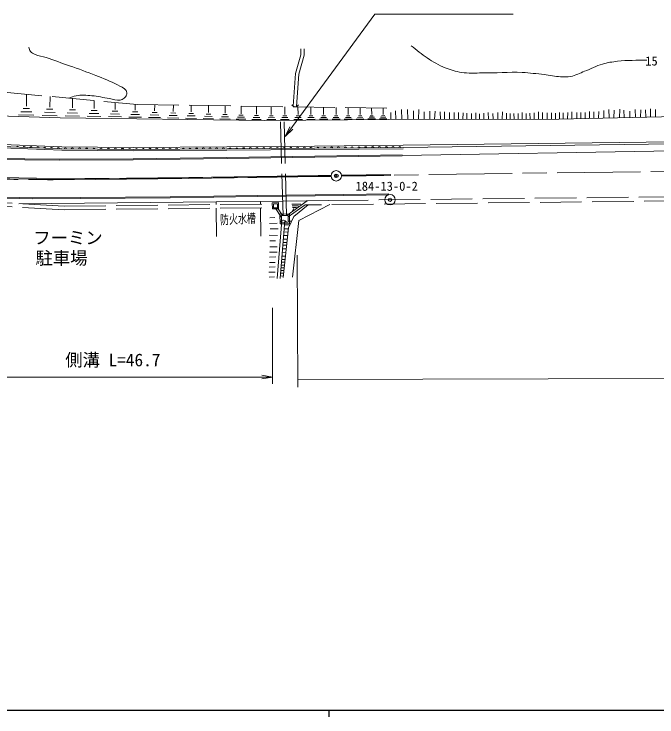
# Model space of a CAD drawing. Units: millimetres at full size, sheet at 1:1000; details may follow other scales. Extents: x 40000 to 680000, y 20000 to 380000.
# Drawn here: x 122629 to 215321, y 204000 to 305384 of the extents above; entities that cross this region are included whole.
import ezdxf
from ezdxf.enums import TextEntityAlignment as Align

# ---------------------------------------------------------------- set-up
doc = ezdxf.new("R2010")
doc.units = ezdxf.units.MM
doc.header["$LTSCALE"] = 1000
doc.header["$PDMODE"] = 32
doc.header["$PDSIZE"] = 500
doc.linetypes.add('CHAIN', pattern=[18.5, 12, -1.5, 3.5, -1.5])
doc.linetypes.add('DASHED', pattern=[7.5, 6, -1.5])
for name, color, linetype, lineweight in [('M-BGD', 7, 'Continuous', 13), ('M-BMK', 2, 'CHAIN', 13), ('M-BMK-SRVR', 3, 'Continuous', 13), ('M-STR-HTXT', 7, 'Continuous', 13), ('M-STR-STRC', 7, 'Continuous', 13), ('M-TTL-BAND', 7, 'Continuous', 25)]:
    doc.layers.add(name, color=color, linetype=linetype, lineweight=lineweight)
doc.layers.add('M-BMK-HTXT', color=7, linetype='Continuous')
doc.layers.add('M-OTRS', color=6, linetype='Continuous')
doc.styles.add('ＭＳ ゴシック', font='')
doc.styles.get('ＭＳ ゴシック').set_extended_font_data('MS Gothic')

# ---------------------------------------------------------------- blocks, each defined once
blk = doc.blocks.new('open_arrow')
at = {"color": 0, "linetype": 'Continuous', "lineweight": -2}
blk.add_lwpolyline([(7.5, 1.25), (0, 0), (7.5, -1.25)], dxfattribs=at)

msp = doc.modelspace()

# ---------------------------------------------------------------- linework, layer by layer
at = {"layer": 'M-BGD'}
for p, q in [((163967, 299515), (163967, 300358)), ((164467, 299445), (164467, 300358)), ((163195, 296809), (163967, 299515)), ((163690, 296723), (164467, 299445)), ((162870, 292091), (163195, 296809)), ((163368, 292053), (163690, 296723)), ((124406, 292082), (124439, 293812)), ((127789, 291965), (127819, 293498)), ((131045, 291853), (131071, 293197)), ((134179, 291744), (134201, 292906)), ((137195, 291640), (137214, 292627)), ((140098, 291540), (140113, 292337)), ((142892, 291444), (142908, 292295)), ((145580, 291351), (145598, 292255)), ((148168, 291262), (148186, 292217)), ((150659, 291176), (150678, 292180)), ((153055, 291093), (153076, 292144)), ((155362, 291013), (155383, 292110)), ((157582, 290937), (157604, 292077)), ((159717, 290905), (159709, 292046)), ((161666, 290902), (161658, 292017)), ((163574, 290899), (163566, 291989)), ((125185, 291272), (123596, 291303)), ((124876, 291755), (123923, 291773)), ((128536, 291189), (127013, 291218)), ((128240, 291652), (127326, 291669)), ((131762, 291108), (130301, 291136)), ((131478, 291552), (130601, 291569)), ((134866, 291031), (133465, 291057)), ((134594, 291456), (133754, 291472)), ((137854, 290956), (136511, 290982)), ((137593, 291364), (136787, 291379)), ((140479, 291275), (139707, 291290)), ((143257, 291190), (142517, 291204)), ((145931, 291108), (145221, 291121)), ((148504, 291029), (147824, 291042)), ((165441, 290896), (165433, 291961)), ((167268, 290893), (167261, 291934)), ((169056, 290890), (169049, 291908)), ((170806, 290887), (170799, 291882)), ((172519, 290884), (172512, 291856)), ((174195, 290881), (174189, 291831)), ((175836, 290878), (175829, 291807)), ((176949, 290181), (176956, 291182)), ((177652, 290179), (177644, 291427)), ((178521, 290181), (178513, 291609)), ((179416, 290183), (179343, 291640)), ((180197, 290185), (180205, 291443)), ((180963, 290187), (181003, 291624)), ((181764, 290189), (181780, 291298)), ((182566, 290191), (182566, 291361)), ((183250, 290193), (183335, 291371)), ((184095, 290195), (184078, 291271)), ((184707, 290196), (184689, 291271)), ((185412, 290198), (185400, 291208)), ((186073, 290199), (186093, 291201)), ((186732, 290201), (186728, 291180)), ((187322, 290202), (187371, 291117)), ((187922, 290204), (187926, 291099)), ((188574, 290205), (188600, 291034)), ((189196, 290207), (189196, 291113)), ((189749, 290208), (189746, 291010)), ((190357, 290210), (190360, 291098)), ((191021, 290211), (191003, 291207)), ((191685, 290213), (191674, 291034)), ((192370, 290214), (192398, 291189)), ((193023, 290216), (193030, 291270)), ((193649, 290217), (193638, 291112)), ((194154, 290219), (194158, 291031)), ((194727, 290220), (194706, 291038)), ((195293, 290221), (195321, 291031)), ((195893, 290223), (195907, 291182)), ((196476, 290224), (196455, 291024)), ((197021, 290226), (197017, 291108)), ((197636, 290227), (197636, 291157)), ((198254, 290228), (198254, 291263)), ((198844, 290230), (198830, 291196)), ((199508, 290231), (199505, 291157)), ((200112, 290233), (200133, 291115)), ((200674, 290234), (200709, 291101)), ((201264, 290237), (201250, 291164)), ((201813, 290250), (201813, 291119)), ((202440, 290264), (202457, 291201)), ((203040, 290277), (203044, 291286)), ((203754, 290293), (203760, 291187)), ((204351, 290307), (204358, 291180)), ((204976, 290321), (204979, 291201)), ((205580, 290334), (205615, 291338)), ((206244, 290349), (206244, 291282)), ((206904, 290364), (206919, 291349)), ((207644, 290381), (207647, 291458)), ((208413, 290398), (208396, 291609)), ((209120, 290414), (209140, 291532)), ((209917, 290432), (209977, 291647)), ((210581, 290447), (210539, 291528)), ((211410, 290466), (211403, 291384)), ((212218, 290484), (212183, 291640)), ((212952, 290500), (212987, 291549)), ((213697, 290517), (213686, 291549)), ((214378, 290532), (214403, 291725)), ((215123, 290549), (215119, 291623)), ((112516, 290939), (129253, 290434)), ((125493, 290790), (123270, 290833)), ((128832, 290726), (126699, 290767)), ((129253, 290434), (158741, 290052)), ((132046, 290664), (130000, 290703)), ((135138, 290605), (133177, 290642)), ((138115, 290548), (136234, 290584)), ((140980, 290493), (139177, 290527)), ((140730, 290884), (139442, 290909)), ((143737, 290440), (142009, 290473)), ((143497, 290815), (142263, 290839)), ((146390, 290389), (144734, 290421)), ((146160, 290748), (144978, 290771)), ((148944, 290340), (147358, 290370)), ((148724, 290684), (147591, 290706)), ((151402, 290293), (149882, 290322)), ((151191, 290623), (150105, 290643)), ((150980, 290952), (150329, 290965)), ((153767, 290247), (152312, 290275)), ((153565, 290563), (152526, 290583)), ((153363, 290879), (152740, 290891)), ((156044, 290204), (154650, 290231)), ((155850, 290506), (154855, 290525)), ((155657, 290809), (155060, 290820)), ((158234, 290162), (156901, 290187)), ((158049, 290451), (157097, 290470)), ((157864, 290741), (157293, 290752)), ((158741, 290052), (176654, 290177)), ((160375, 290163), (159069, 290154)), ((160187, 290442), (159254, 290435)), ((159998, 290721), (159438, 290717)), ((162310, 290177), (161033, 290168)), ((162125, 290449), (161213, 290443)), ((161941, 290721), (161394, 290718)), ((164203, 290190), (162955, 290181)), ((164023, 290456), (163131, 290450)), ((163843, 290722), (163308, 290719)), ((166056, 290203), (164836, 290194)), ((165880, 290463), (165008, 290457)), ((165703, 290723), (165181, 290720)), ((167869, 290216), (166677, 290207)), ((167697, 290470), (166845, 290464)), ((167525, 290724), (167014, 290721)), ((169643, 290228), (168478, 290220)), ((169475, 290476), (168643, 290471)), ((169307, 290725), (168808, 290722)), ((171380, 290240), (170242, 290232)), ((171216, 290483), (170402, 290477)), ((171051, 290726), (170563, 290722)), ((173080, 290252), (171967, 290244)), ((172919, 290489), (172124, 290484)), ((172759, 290727), (172282, 290723)), ((174743, 290264), (173656, 290256)), ((174586, 290495), (173810, 290490)), ((174429, 290727), (173963, 290724)), ((176371, 290275), (175308, 290267)), ((176218, 290502), (175459, 290496)), ((176064, 290728), (175609, 290725)), ((292008, 287923), (178743, 286451)), ((292011, 287623), (178747, 286151)), ((253571, 286274), (178591, 285006)), ((123335, 278032), (151756, 278281)), ((151756, 278281), (158151, 278368)), ((151761, 277901), (151756, 278281)), ((158151, 278368), (167999, 278488)), ((158156, 277967), (158151, 278368)), ((160765, 278184), (159865, 278175)), ((159874, 277275), (159865, 278175)), ((160616, 278032), (160016, 278026)), ((160023, 277426), (160016, 278026)), ((160623, 277432), (160616, 278032)), ((160774, 277284), (160765, 278184)), ((161941, 276342), (164908, 278450)), ((162144, 276119), (164592, 277858)), ((162675, 277979), (163967, 277979)), ((165011, 277862), (162953, 276204)), ((163703, 275623), (168173, 277896)), ((151824, 273282), (151768, 277381)), ((158219, 273368), (158163, 277447)), ((160774, 277284), (159874, 277275)), ((160623, 277432), (160023, 277426)), ((161176, 276056), (160260, 277429)), ((161351, 276334), (160618, 277432)), ((162726, 277735), (163649, 277735)), ((162964, 277328), (162735, 276907)), ((162776, 277491), (163330, 277491)), ((159491, 275976), (160211, 276025)), ((162339, 276548), (160969, 276529)), ((162953, 276204), (162220, 274526)), ((159459, 275187), (160573, 275207)), ((161256, 275595), (160580, 267250)), ((161659, 275614), (160978, 267218)), ((162405, 274949), (161606, 274958)), ((162651, 275512), (162086, 275515)), ((162794, 267443), (163703, 275623)), ((159541, 274392), (160729, 274388)), ((162220, 274526), (161419, 267409)), ((162158, 273977), (161523, 273938)), ((162206, 274406), (161563, 274426)), ((159430, 273482), (160602, 273462)), ((162037, 272898), (161440, 272907)), ((162097, 273432), (161484, 273459)), ((159491, 272659), (160340, 272654)), ((159500, 271786), (160585, 271819)), ((161941, 272045), (161371, 272060)), ((161984, 272431), (161403, 272454)), ((159479, 271019), (160549, 271060)), ((161825, 271014), (161287, 271029)), ((161882, 271523), (161329, 271542)), ((159479, 270339), (160368, 270356)), ((161706, 269961), (161203, 269989)), ((161763, 270462), (161243, 270477)), ((159402, 268868), (160255, 268913)), ((159464, 269532), (160275, 269548)), ((161571, 268762), (161104, 268771)), ((161619, 269186), (161138, 269181)), ((161664, 269583), (161170, 269577)), ((159353, 268167), (160279, 268159)), ((161484, 267988), (161041, 267996)), ((161529, 268385), (161074, 268402)), ((159390, 267434), (160177, 267475)), ((161441, 267601), (161011, 267621))]:
    msp.add_line(p, q, dxfattribs=at)
at = {"layer": 'M-BGD', "linetype": 'DASHED'}
for p, q in [((120656, 294163), (140387, 292332)), ((140387, 292332), (176751, 291793)), ((161413, 276335), (161013, 291225)), ((161913, 276342), (161512, 291238)), ((301197, 279924), (168012, 278495)), ((301961, 279332), (164592, 277858)), ((129857, 277157), (113864, 278027)), ((129868, 277677), (113892, 278546)), ((129868, 277677), (159867, 277985)), ((129857, 277157), (159872, 277465))]:
    msp.add_line(p, q, dxfattribs=at)
at = {"layer": 'M-BGD'}
for points in [[(69491, 291247), (75643, 290091), (79448, 289410), (86175, 288464), (93224, 287794), (101820, 287326), (109659, 287008), (119692, 286616), (129513, 286247), (139805, 286151), (153287, 286242), (165942, 286338), (178743, 286451)], [(69413, 290753), (75553, 289599), (79370, 288917), (86117, 287968), (93187, 287295), (101797, 286826), (109639, 286508), (119673, 286116), (129501, 285747), (139805, 285651), (153290, 285742), (165946, 285838), (178747, 285951)], [(69444, 290950), (75589, 289796), (79401, 289114), (86140, 288166), (93202, 287495), (101806, 287026), (109647, 286708), (119681, 286316), (129506, 285947), (139805, 285851), (153289, 285942), (165944, 286038), (178745, 286151)], [(176654, 290177), (201190, 290235), (232889, 290949)], [(160969, 276529), (160988, 275127), (162358, 275146), (162339, 276548)]]:
    msp.add_lwpolyline(points, dxfattribs=at)
msp.add_lwpolyline([(161172, 276332), (161186, 275330), (162155, 275343), (162141, 276345)], close=True, dxfattribs=at)
for centre, radius, start, end in [((163156, 292568), 557, 210.72112, 329.99957), ((123119, 286172), 164, 2.90726, 172.79129), ((124102, 286135), 164, 2.90726, 172.79129), ((125084, 286098), 164, 2.90726, 172.79129), ((126067, 286062), 164, 2.90726, 172.79129), ((127049, 286025), 164, 2.90726, 172.79129), ((128032, 285988), 164, 2.90726, 172.79129), ((129014, 285951), 164, 2.90726, 172.79129), ((130021, 285919), 173, 7.16959, 171.76178), ((131050, 285909), 173, 7.16959, 171.76178), ((132080, 285900), 173, 7.16959, 171.76178), ((133110, 285890), 173, 7.16959, 171.76178), ((134140, 285880), 173, 7.16959, 171.76178), ((135170, 285871), 173, 7.16959, 171.76178), ((136200, 285861), 173, 7.16959, 171.76178), ((137230, 285852), 173, 7.16959, 171.76178), ((138260, 285842), 173, 7.16959, 171.76178), ((139290, 285832), 173, 7.16959, 171.76178), ((140287, 285843), 161, 4.26947, 176.50417), ((141250, 285850), 161, 4.26766, 176.5042), ((142213, 285856), 161, 4.26759, 176.50427), ((143176, 285863), 161, 4.26766, 176.5042), ((144139, 285869), 161, 4.26956, 176.5023), ((145102, 285876), 161, 4.26949, 176.50237), ((146065, 285882), 161, 4.26939, 176.50425), ((147028, 285889), 161, 4.26947, 176.50417), ((147992, 285895), 161, 4.26766, 176.5042), ((148955, 285902), 161, 4.26759, 176.50427), ((149918, 285908), 161, 4.26766, 176.5042), ((150881, 285915), 161, 4.26956, 176.5023), ((151844, 285921), 161, 4.26949, 176.50237), ((152807, 285928), 161, 4.26939, 176.50425), ((153776, 285933), 163, 4.93165, 175.93888), ((154749, 285940), 163, 4.93067, 175.94155), ((155723, 285947), 163, 4.9325, 175.93972), ((156696, 285955), 163, 4.93165, 175.93888), ((157670, 285962), 163, 4.93165, 175.93888), ((158643, 285970), 163, 4.93067, 175.94155), ((159617, 285977), 163, 4.93067, 175.94155), ((160590, 285985), 163, 4.9325, 175.93972), ((161564, 285992), 163, 4.93165, 175.93888), ((162537, 285999), 163, 4.93165, 175.93888), ((163511, 286007), 163, 4.93067, 175.94155), ((164484, 286014), 163, 4.9325, 175.93972), ((165458, 286022), 163, 4.93165, 175.93888), ((166437, 286028), 165, 5.65445, 175.35621), ((167422, 286036), 165, 5.65262, 175.35804), ((168406, 286045), 165, 5.65445, 175.35621), ((169391, 286054), 165, 5.65445, 175.35621), ((170376, 286062), 165, 5.65262, 175.35804), ((171360, 286071), 165, 5.65445, 175.35621), ((172345, 286080), 165, 5.65359, 175.35538), ((173330, 286088), 165, 5.65452, 175.35614), ((174314, 286097), 165, 5.65445, 175.35621), ((175299, 286106), 165, 5.65262, 175.35804), ((176284, 286114), 165, 5.65445, 175.35621), ((177269, 286123), 165, 5.65445, 175.35621), ((178253, 286132), 165, 5.65262, 175.35804), ((161477, 275186), 464, 23.25438, 152.83426)]:
    msp.add_arc(centre, radius, start, end, dxfattribs=at)
for points, knots in [([(130520, 293246), (130871, 293366), (131206, 293544), (131571, 293605), (132317, 293729), (133086, 293667), (133840, 293605), (134690, 293536), (135523, 293321), (136366, 293190), (136891, 293109), (137420, 292863), (137943, 292960), (138147, 292998), (138326, 293132), (138487, 293264), (138633, 293385), (138801, 293516), (138855, 293697), (138918, 293908), (138889, 294165), (138772, 294352), (138512, 294770), (137970, 294928), (137537, 295163), (136539, 295705), (135471, 296108), (134417, 296531), (133166, 297033), (131888, 297464), (130619, 297917), (129497, 298318), (128379, 298732), (127244, 299097), (126726, 299264), (126173, 299334), (125677, 299558), (125425, 299672), (125147, 299784), (124976, 300001), (124847, 300164), (124841, 300394), (124773, 300591)], [0, 0, 0, 0, 1, 1, 1, 2, 2, 2, 3, 3, 3, 4, 4, 4, 5, 5, 5, 6, 6, 6, 7, 7, 7, 8, 8, 8, 9, 9, 9, 10, 10, 10, 11, 11, 11, 12, 12, 12, 13, 13, 13, 14, 14, 14, 14]), ([(179892, 300812), (180662, 300224), (181390, 299578), (182202, 299049), (183023, 298514), (183872, 298003), (184779, 297632), (185535, 297322), (186330, 297091), (187137, 296969), (188123, 296819), (189130, 296893), (190127, 296886), (192052, 296872), (193979, 297043), (195902, 296961), (196961, 296915), (198013, 296766), (199067, 296646), (199858, 296555), (200641, 296381), (201436, 296339), (201913, 296314), (202400, 296281), (202869, 296372), (203579, 296510), (204226, 296872), (204899, 297134), (205762, 297471), (206586, 297919), (207475, 298178), (208176, 298383), (208904, 298495), (209630, 298576), (211039, 298734), (212463, 298692), (213880, 298750)], [0, 0, 0, 0, 1, 1, 1, 2, 2, 2, 3, 3, 3, 4, 4, 4, 5, 5, 5, 6, 6, 6, 7, 7, 7, 8, 8, 8, 9, 9, 9, 10, 10, 10, 11, 11, 11, 12, 12, 12, 12])]:
    msp.add_open_spline(points, degree=3, knots=knots, dxfattribs=at)
at = {"layer": 'M-BMK'}
for p, q in [((268437, 283400), (169840, 282060)), ((168340, 282040), (128243, 281495))]:
    msp.add_line(p, q, dxfattribs=at)
msp.add_arc((128412, 632430), 350935, 260.33495, 269.97245, dxfattribs=at)
at = {"layer": 'M-BMK-SRVR'}
for centre in [(169090, 282050), (176833, 278602)]:
    msp.add_circle(centre, 750, dxfattribs=at)
msp.add_point((176833, 278602), dxfattribs=at)
at = {"layer": 'M-OTRS'}
msp.add_point((169090, 282050), dxfattribs=at)
at = {"layer": 'M-STR-HTXT'}
for p, q in [((163470, 270589), (163531, 251554)), ((159872, 263027), (159872, 252027)), ((113864, 253027), (159872, 253027)), ((301663, 253044), (163527, 252675))]:
    msp.add_line(p, q, dxfattribs=at)
msp.add_lwpolyline([(161710, 287739), (174668, 305384), (194606, 305384)], dxfattribs=at)
at = {"layer": 'M-STR-STRC'}
for p, q in [((169836, 282130), (176950, 282228)), ((169837, 281980), (176952, 282078))]:
    msp.add_line(p, q, dxfattribs=at)
for points in [[(178579, 284923), (165999, 284742), (153332, 284565), (139788, 284375), (129185, 284297), (119116, 284421), (109880, 284819), (102707, 285350), (93423, 286156), (86251, 286952), (79445, 287902), (75625, 288575), (69251, 289731)], [(178577, 285073), (165997, 284892), (153330, 284715), (139787, 284525), (129185, 284447), (119120, 284571), (109889, 284969), (102719, 285499), (93438, 286305), (86269, 287101), (79469, 288051), (75652, 288722), (69274, 289880)], [(73155, 286155), (75679, 285729), (79351, 285104), (81900, 284714), (84732, 284342), (90527, 283689), (96689, 283024), (100611, 282700), (106013, 282296), (111710, 281944), (118191, 281687), (125848, 281551), (134388, 281523), (147816, 281659), (157619, 281814), (166461, 281933), (168345, 281959)], [(73180, 286303), (75704, 285877), (79375, 285252), (81921, 284863), (84750, 284491), (90543, 283838), (96704, 283174), (100623, 282850), (106023, 282446), (111718, 282094), (118195, 281837), (125849, 281701), (134387, 281673), (147814, 281809), (157617, 281964), (166459, 282083), (168342, 282109)], [(176645, 279461), (170178, 279367), (157734, 279203), (145117, 279019), (132197, 278910), (125290, 278900), (117722, 279079), (112935, 279208), (111666, 279013), (110890, 278641), (110094, 278053), (109203, 277234), (108467, 276305), (107780, 274984), (107408, 274062), (107257, 273369)], [(176647, 279311), (170180, 279217), (157736, 279053), (145119, 278869), (132198, 278760), (125288, 278750), (117718, 278929), (112944, 279058), (111711, 278869), (110968, 278511), (110190, 277937), (109313, 277131), (108593, 276223), (107916, 274921), (107552, 274017), (107404, 273337)]]:
    msp.add_lwpolyline(points, dxfattribs=at)
at = {"layer": 'M-TTL-BAND'}
for p, q in [((40000, 205000), (579000, 205000)), ((168000, 205000), (168000, 204000))]:
    msp.add_line(p, q, dxfattribs=at)

# ---------------------------------------------------------------- block references
at = {"layer": 'M-STR-HTXT', "xscale": 200, "yscale": 200}
for p, rotation in [((161710, 287739), 53.7), ((159872, 253027), 180)]:
    msp.add_blockref('open_arrow', p, dxfattribs=dict(at, rotation=rotation))

# ---------------------------------------------------------------- texts
at = {"layer": 'M-BGD', "style": 'ＭＳ ゴシック'}
msp.add_text('15', height=1320, dxfattribs=at).set_placement((214530, 298620), align=Align.MIDDLE_CENTER)
at = {"layer": 'M-BMK-HTXT', "style": 'ＭＳ ゴシック', "width": 0.7}
msp.add_text('防火水槽', height=1320, rotation=2.605, dxfattribs=at).set_placement((154910, 275835), align=Align.MIDDLE_CENTER)
at = {"layer": 'M-BMK-HTXT', "style": 'ＭＳ ゴシック'}
for s, p in [('フーミン', (130404, 273123)), ('駐車場', (129470, 270182))]:
    msp.add_text(s, height=1833, dxfattribs=at).set_placement(p, align=Align.MIDDLE_CENTER)
at = {"layer": 'M-BMK-SRVR', "style": 'ＭＳ ゴシック'}
msp.add_text('184-13-0-2', height=1320, dxfattribs=at).set_placement((176356, 279500), align=Align.BOTTOM_CENTER)
at = {"layer": 'M-STR-HTXT', "style": 'ＭＳ ゴシック'}
msp.add_text('側溝 L=46.7', height=1833, dxfattribs=at).set_placement((136868, 254027), align=Align.BOTTOM_CENTER)

doc.saveas('drawing.dxf')
